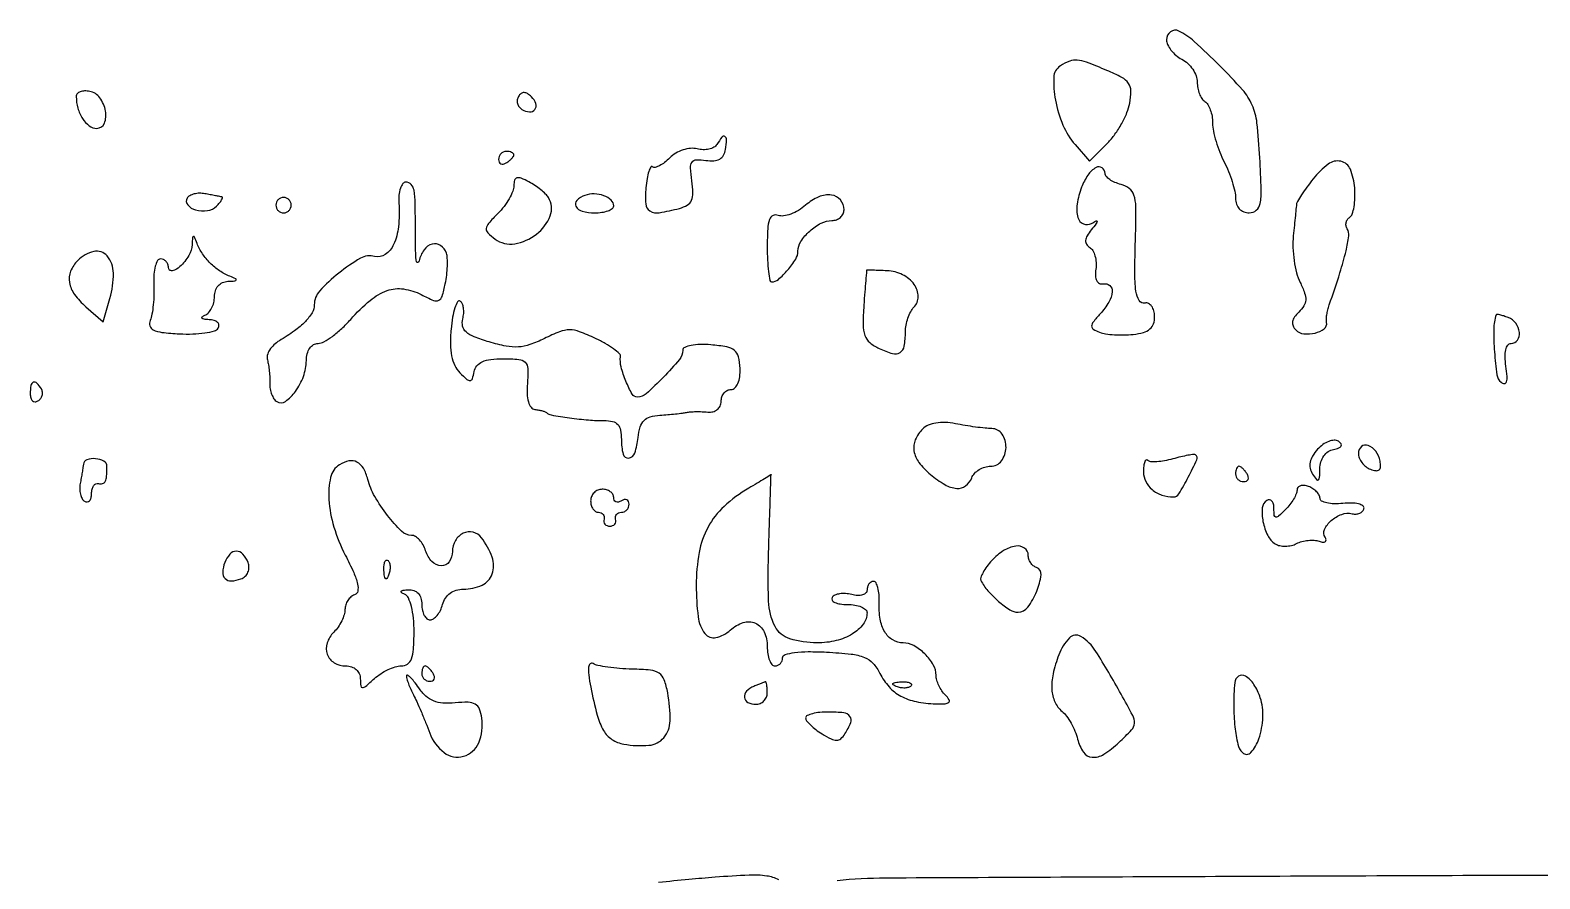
# Model space of a CAD drawing. Extents: x 0 to 5034, y 0 to 2560.
# Drawn here: x 0 to 196.6, y 1497.3 to 1607.8 of the extents above; entities that cross this region are included whole.
import ezdxf

# ---------------------------------------------------------------- set-up
doc = ezdxf.new("R2010")
doc.units = 0

msp = doc.modelspace()

# ---------------------------------------------------------------- linework, layer by layer
for points in [[(148, 1606.535184, 0.112104), (148.145075, 1605.896259, 0.055403), (148.5875, 1605.186237, 0.050946), (149.235006, 1604.518128, 0.052011), (150, 1604, -0.066545), (150.764896, 1603.448964, -0.055538), (151.4125, 1602.684224, -0.057649), (151.852353, 1601.832118, -0.090584), (152, 1601.023833, 0.047702), (152.074092, 1600.248982, 0.04668), (152.29375, 1599.496315, 0.05056), (152.616504, 1598.87375, 0.109917), (153, 1598.5, -0.121164), (153.384454, 1598.108305, -0.047777), (153.70806, 1597.419912, -0.043658), (153.929843, 1596.574965, -0.041679), (154.006161, 1595.690983, 0.049643), (154.112824, 1594.649063, 0.021809), (154.449327, 1593.302211, 0.021328), (154.933762, 1591.892938, 0.026752), (155.506161, 1590.635693, -0.023547), (156.078008, 1589.400704, -0.020468), (156.561185, 1588.058854, -0.020972), (156.897826, 1586.807312, -0.055262), (157, 1585.885693, 0.080862), (157.125137, 1585.11698, 0.109075), (157.486344, 1584.514445, 0.11285), (158.056736, 1584.133592, 0.091245), (158.782689, 1584, 0.178675), (159.699359, 1584.338374, 0.170049), (160.199614, 1585.198698, 0.055438), (160.343499, 1587.015104, 0.006183), (160.160232, 1591.170076, 0.012898), (159.784941, 1595.723114, 0.075978), (159.171586, 1598.031553, 0.079076), (157.905318, 1600.010638, 0.014597), (154.925162, 1603.170076, 0.012698), (151.621443, 1606.310128, 0.070689), (149.598745, 1607.674617, 0.280062), (148.521346, 1607.573251, 0.237008)], [(134.177289, 1603.130732, 0.245456), (133.318704, 1601.646141, 0.057128), (133.530301, 1598.678967, 0.054077), (134.51262, 1595.427209, 0.078417), (136.097649, 1592.88741), (137.984537, 1590.71181), (140.345218, 1593.105905, 0.03979), (141.286997, 1594.226678, 0.028196), (142.164101, 1595.616658, 0.028612), (142.85485, 1597.049061, 0.052356), (143.222159, 1598.291228, 0.046965), (143.362728, 1599.865941, 0.152646), (143.048893, 1600.8532, 0.11843), (142.169688, 1601.631032, 0.023193), (140.247085, 1602.541228, 0.007825), (137.601274, 1603.598395, 0.067016), (136.362546, 1603.889283, 0.119585), (135.392609, 1603.751388, 0.046485)], [(6, 1599.155112, 0.067897), (6.208456, 1597.6271, 0.075413), (6.817615, 1596.269281, 0.088776), (7.693087, 1595.328289, 0.162499), (8.67654, 1595, 0.304696), (9.66166, 1595.661761, 0.145498), (9.819142, 1597.250659, 0.110901), (9.064157, 1598.982632, 0.189855), (7.75, 1599.813108, 0.053496), (7.0802, 1599.867782, 0.083745), (6.514062, 1599.757407, 0.115511), (6.138373, 1599.506054, 0.190026)], [(63.596556, 1599.156231, 0.105525), (63.439393, 1598.716563, 0.099247), (63.470283, 1598.240657, 0.096292), (63.684746, 1597.801911, 0.09291), (64.050219, 1597.468963, 0.116221), (65.032006, 1597.141241, 0.258096), (65.731074, 1597.448742, 0.251496), (65.853466, 1598.214666, 0.113251), (65.296201, 1599.103799, 0.053431), (64.785686, 1599.515485, 0.136091), (64.335356, 1599.655459, 0.169261), (63.940704, 1599.531428, 0.094625)], [(89.446158, 1592.912882, -0.129006), (89.047961, 1592.533939, -0.069937), (88.412131, 1592.291421, -0.0622), (87.647944, 1592.214361, -0.058075), (86.86955, 1592.323862, 0.088037), (86.018265, 1592.392245, 0.055002), (85.03642, 1592.187732, 0.053093), (84.080533, 1591.759323, 0.064583), (83.303838, 1591.160981, -0.030515), (82.62597, 1590.561163, -0.045985), (81.962913, 1590.134788, -0.056846), (81.404689, 1589.920842, -0.247701), (81.071429, 1590, 0.46872), (80.829877, 1589.961565, 0.056334), (80.575808, 1589.398438, 0.035969), (80.347354, 1588.462354, 0.017838), (80.186642, 1587.25, 0.042769), (80.164428, 1585.161312, 0.241779), (80.727996, 1584.240671, 0.180831), (81.942567, 1584.008037, 0.02346), (84.566724, 1584.582358, 0.069469), (85.576706, 1585.010668, 0.152182), (86.130384, 1585.630672, 0.11358), (86.325157, 1586.588029, 0.030071), (86.190869, 1588.152883, -0.019379), (86.006152, 1589.873021, -0.168303), (86.20496, 1590.60485, -0.241982), (86.770135, 1590.911571, -0.042131), (88.020283, 1590.83418, 0.050858), (89.053313, 1590.788271, 0.113417), (89.80438, 1591.006755, 0.137296), (90.296358, 1591.495245, 0.091648), (90.557653, 1592.25, 0.021472), (90.695058, 1593.522535, 0.281517), (90.483461, 1593.924834, 0.377391), (90.103021, 1593.854043, 0.027887)], [(61, 1590.940983, 0.108972), (61.078288, 1590.586039, 0.182303), (61.29375, 1590.3746, 0.161196), (61.6179, 1590.343488, 0.082592), (62, 1590.5, 0.029505), (62.382774, 1590.768994, 0.035638), (62.70625, 1591.066025, 0.038439), (62.934461, 1591.34829, 0.151918), (63, 1591.559017, 0.210953), (62.92554, 1591.727648, 0.081139), (62.70625, 1591.870461, 0.061769), (62.382849, 1591.967655, 0.042167), (62, 1592, 0.105053), (61.618444, 1591.918938, 0.099167), (61.29375, 1591.688914, 0.09642), (61.076123, 1591.345238, 0.093332)], [(167.113121, 1588.41668, 0.008938), (166.299121, 1587.342891, 0.011957), (165.601977, 1586.338714, 0.009223), (165.059867, 1585.482604, 0.111114), (164.936164, 1585.115141, 0.000196), (164.894781, 1584.714848, 0.000015), (164.785418, 1583.652573, 0.000021), (164.65505, 1582.385365, 0.000016), (164.51263, 1581, 0.035991), (164.466106, 1579.473137, 0.026073), (164.625235, 1577.778458, 0.026515), (164.947876, 1576.176764, 0.050812), (165.401075, 1574.947943, -0.0258), (165.99359, 1573.559226, -0.098545), (166.138409, 1572.633835, -0.132118), (165.900029, 1571.873823, -0.063281), (165.241588, 1571.080963, 0.050309), (164.677309, 1570.436169, 0.113436), (164.430391, 1569.839658, 0.141185), (164.494312, 1569.281183, 0.098043), (164.849762, 1568.750238, 0.170606), (165.894251, 1568.248987, 0.08717), (167.363721, 1568.343782, 0.102562), (168.547114, 1568.904853, 0.292003), (168.850517, 1569.722174, -0.068872), (168.820356, 1570.12231, -0.022494), (168.883872, 1570.712139, -0.021933), (169.014296, 1571.368637, -0.023071), (169.200029, 1572, 0.005904), (170.595745, 1576.205616, 0.019124), (171.381301, 1579.039836, 0.024448), (171.74389, 1580.996274, 0.173701), (171.546308, 1581.925072, -0.095136), (171.393984, 1582.32505, -0.096942), (171.402108, 1582.750214, -0.098808), (171.568853, 1583.134529, -0.103083), (171.868383, 1583.418656, 0.17714), (172.200751, 1583.84114, 0.037101), (172.429854, 1584.770218, 0.034641), (172.546053, 1585.947935, 0.026771), (172.514528, 1587.237755, 0.075603), (171.946248, 1589.677068, 0.248987), (170.726125, 1590.710917, 0.220911), (169.056847, 1590.337731, 0.062455)], [(136.934435, 1587.327551, 0.05263), (136.358553, 1585.14659, 0.106545), (136.463281, 1583.382461, 0.226341), (137.181426, 1582.558299, 0.242045), (138.242937, 1582.628576, -0.019453), (138.834059, 1582.953169, -0.57355), (138.950706, 1582.877041, -0.152713), (138.850106, 1582.603148, -0.006448), (138.201442, 1581.780986, 0.036883), (137.662151, 1581.004669, 0.111712), (137.466506, 1580.395815, 0.166006), (137.58653, 1579.906632, 0.112372), (137.999292, 1579.500438, -0.127489), (138.39785, 1579.084124, -0.059021), (138.686137, 1578.386956, -0.052927), (138.830428, 1577.538438, -0.049948), (138.79785, 1576.66141, 0.045534), (138.75778, 1575.789718, 0.104652), (138.92176, 1575.157064, 0.16428), (139.26741, 1574.813078, 0.16516), (139.75, 1574.75, -0.226105), (140.617789, 1574.530877, -0.249332), (140.944787, 1573.735429, -0.110759), (140.49564, 1572.376863, -0.048952), (139.363881, 1570.84959, 0.015352), (138.45017, 1569.775438, 0.16113), (138.252349, 1569.241225, 0.271558), (138.466408, 1568.844874, 0.044747), (139.279408, 1568.446276, 0.055301), (140.070379, 1568.239314, 0.020942), (141.207885, 1568.121102, 0.020439), (142.466497, 1568.094919, 0.023489), (143.665527, 1568.175426, 0.038558), (145.006203, 1568.434781, 0.10707), (145.852236, 1568.876843, 0.139343), (146.311063, 1569.548846, 0.086437), (146.454545, 1570.5, 0.059618), (146.347947, 1571.246606, 0.090076), (146.068608, 1571.839062, 0.119215), (145.666503, 1572.186952, 0.171803), (145.204545, 1572.25, -0.316561), (144.443689, 1572.579353, -0.106145), (144.020042, 1573.786119, -0.034615), (143.874126, 1576.347049, -0.004495), (143.990664, 1581.823767, 0.011698), (144.011248, 1584.819875, 0.074878), (143.761151, 1586.312599, 0.151719), (143.159872, 1587.160884, 0.099642), (142.075918, 1587.690398, -0.037458), (141.281316, 1587.963154, -0.049148), (140.609801, 1588.333286, -0.058293), (140.145497, 1588.739222, -0.186083), (140, 1589.116631, 0.246412), (139.608311, 1589.863157, 0.290989), (138.824495, 1589.893004, 0.11033), (137.764087, 1588.908989, 0.059985)], [(48.020387, 1585.25, -0.040345), (47.963739, 1582.188287, -0.082231), (47.339742, 1579.872833, -0.134571), (46.255493, 1578.572072, -0.219469), (44.866611, 1578.324631, 0.196544), (43.018414, 1578.078559, 0.038655), (40.193503, 1576.155138, 0.038881), (37.692651, 1573.812373, 0.187218), (37, 1572.027362, -0.135569), (36.715338, 1570.99678, -0.057817), (35.83701, 1569.852117, -0.04399), (34.418788, 1568.626016, -0.022806), (32.457768, 1567.343058, 0.056134), (31.738197, 1566.800689, 0.063346), (31.190071, 1566.131444, 0.072772), (30.887078, 1565.442663, 0.139063), (30.891408, 1564.843058, -0.030253), (31.03616, 1564.205007, -0.015228), (31.144994, 1563.386245, -0.015064), (31.206362, 1562.530261, -0.021594), (31.20504, 1561.76969, 0.054045), (31.24974, 1561.061851, 0.051036), (31.444714, 1560.365584, 0.05494), (31.751625, 1559.78289, 0.106061), (32.130167, 1559.419552, 0.298879), (33.245358, 1559.449984, 0.084858), (34.543624, 1560.727772, 0.068428), (35.59051, 1562.702859, 0.084354), (35.968197, 1564.75, -0.058662), (36.086599, 1565.646412, -0.086934), (36.410406, 1566.367734, -0.10724), (36.898203, 1566.832992, -0.137887), (37.492286, 1567, 0.129121), (38.244492, 1567.197545, 0.029714), (39.356291, 1567.914968, 0.028786), (40.576985, 1568.922484, 0.024644), (41.742286, 1570.114784, -0.035418), (44.277766, 1572.599673, -0.091855), (46.487546, 1573.868783, -0.11948), (48.635472, 1574.084926, -0.086039), (50.939736, 1573.34885, 0.019317), (52.520061, 1572.600573, 0.209753), (53.209075, 1572.607409, 0.218554), (53.654271, 1573.118065, 0.021053), (54.063212, 1574.75659, 0.021088), (54.247878, 1575.898616, 0.020589), (54.337547, 1577.061311, 0.020998), (54.331196, 1578.086733, 0.069138), (54.206223, 1578.75, 0.161966), (53.455041, 1579.74755, 0.223413), (52.364905, 1579.928638, 0.169736), (51.292642, 1579.177198, 0.103942), (50.661912, 1577.75, -0.245919), (50.488085, 1577.539925, -0.48152), (50.323868, 1577.629688, -0.034795), (50.212321, 1578.703734, -0.008306), (50.181221, 1580.5, 0.002834), (50.151179, 1585.218166, 0.038511), (49.998322, 1586.930759, 0.147755), (49.618071, 1587.699426, 0.207405), (48.924634, 1588, 0.239601), (48.525723, 1587.797198, 0.07827), (48.215423, 1587.192188, 0.057837), (48.033261, 1586.303309, 0.037201)], [(63, 1587.535184, -0.096363), (62.857334, 1586.801807, -0.034488), (62.388786, 1585.839746, -0.032679), (61.715534, 1584.828761, -0.033154), (60.919272, 1583.919272, 0.014982), (59.697959, 1582.622491, 0.15582), (59.40552, 1581.961113, 0.229499), (59.612435, 1581.383566, 0.036071), (60.560013, 1580.579776, 0.201245), (63.103336, 1579.973031, 0.125187), (65.955439, 1581.219693, 0.135208), (67.726487, 1583.594147, 0.235633), (67.508854, 1585.985674, 0.063862), (67.13854, 1586.442556, 0.022295), (66.499669, 1587.000111, 0.02172), (65.734143, 1587.557705, 0.023677), (64.944306, 1588.029806, 0.02445), (63.941931, 1588.504779, 0.16208), (63.397172, 1588.544209, 0.269876), (63.095887, 1588.248354, 0.066925)], [(20.440589, 1585.903871, 0.328188), (20.511659, 1585.024572, 0.148928), (21.545432, 1584.376106, 0.101789), (23.092859, 1584.280546, 0.162455), (24.267217, 1584.867217, 0.022012), (24.670419, 1585.307574, 0.045875), (24.935058, 1585.68972, 0.083279), (25.032519, 1585.958537, 0.418094), (24.95, 1586.076511, -0.003641), (24.680024, 1586.124439, -0.000502), (24.119291, 1586.228784, -0.000576), (23.455463, 1586.353795, -0.000488), (22.753971, 1586.487445, 0.052717), (22.044022, 1586.547153, 0.056478), (21.354178, 1586.453969, 0.063412), (20.785534, 1586.23095, 0.129925)], [(32, 1585, 0.099038), (32.076342, 1584.618362, 0.097945), (32.29375, 1584.29375, 0.097945), (32.618362, 1584.076342, 0.099038), (33, 1584, 0.099038), (33.381638, 1584.076342, 0.097945), (33.70625, 1584.29375, 0.097945), (33.923658, 1584.618362, 0.099038), (34, 1585, 0.099038), (33.923658, 1585.381638, 0.097945), (33.70625, 1585.70625, 0.097945), (33.381638, 1585.923658, 0.099038), (33, 1586, 0.099038), (32.618362, 1585.923658, 0.097945), (32.29375, 1585.70625, 0.097945), (32.076342, 1585.381638, 0.099038)], [(72.25, 1586.269359, 0.108795), (71.198921, 1585.621517, 0.338387), (71.082945, 1584.849521, 0.205422), (71.909153, 1584.205486, 0.064317), (73.5, 1584, 0.033947), (74.457587, 1584.065089, 0.051882), (75.265625, 1584.262322, 0.06743), (75.821956, 1584.550354, 0.244294), (76, 1584.893011, 0.210241), (75.665985, 1585.652264, 0.097847), (74.728054, 1586.223237, 0.082195), (73.473051, 1586.461659, 0.090078)], [(101, 1585, -0.043147), (100.067855, 1584.322913, -0.046588), (99.056269, 1583.835684, -0.051683), (98.116944, 1583.593355, -0.129621), (97.419011, 1583.669452, 0.206964), (96.750125, 1583.641505, 0.198763), (96.297454, 1583.134113, 0.071327), (96.059237, 1581.9193, 0.012807), (96, 1579.606989, 0.011644), (96.04114, 1577.840688, 0.01921), (96.167857, 1576.353303, 0.013872), (96.345191, 1575.188998, 0.362737), (96.571429, 1575, 0.181927), (97.452635, 1575.331606, 0.035599), (98.664937, 1576.557574, 0.036865), (99.701634, 1577.964804, 0.141236), (100, 1579, -0.145381), (100.37872, 1580.274976, -0.064771), (101.527621, 1581.620213, -0.063796), (103.016625, 1582.654656, -0.120517), (104.428571, 1583, 0.087397), (105.028589, 1583.105686, 0.094425), (105.538393, 1583.409197, 0.100134), (105.879407, 1583.861609, 0.112042), (106, 1584.393011, 0.176357), (105.533386, 1585.674792, 0.19018), (104.367551, 1586.30667, 0.132045), (102.708887, 1586.069942, 0.077684)], [(21.078947, 1579.872445, -0.122348), (20.649423, 1578.443285, -0.066044), (19.505095, 1576.990968, -0.14539), (18.501584, 1576.464949, -0.472261), (18, 1576.877555, 0.090721), (17.921604, 1577.306072, 0.095596), (17.697048, 1577.670282, 0.099636), (17.362146, 1577.913983, 0.108029), (16.968674, 1578, 0.271708), (16.583474, 1577.77399, 0.062095), (16.287728, 1577.045312, 0.047793), (16.111792, 1575.99527, 0.030043), (16.098803, 1574.75, -0.019251), (16.113891, 1573.395689, -0.018028), (16.026165, 1572.014063, -0.018341), (15.859108, 1570.794545, -0.057037), (15.624801, 1570, 0.173196), (15.582336, 1569.2652, 0.216719), (16.023915, 1568.753632, 0.080379), (17.16319, 1568.436555, 0.013432), (19.432617, 1568.245084, 0.021736), (21.179589, 1568.2209, 0.029359), (22.753118, 1568.360243, 0.029509), (23.99372, 1568.619518, 0.190297), (24.496962, 1568.995084, 0.170079), (24.58222, 1569.382455, 0.179617), (24.404195, 1569.727997, 0.117371), (23.957047, 1569.975737, 0.057227), (23.309017, 1570.078947, -0.022138), (22.640403, 1570.137859, -0.170249), (22.364004, 1570.278058, -0.453622), (22.379663, 1570.456346, -0.062064), (22.75, 1570.662281, 0.113869), (23.228318, 1570.996792, 0.064373), (23.632812, 1571.581524, 0.059088), (23.90689, 1572.312853, 0.060204), (24, 1573.083333, -0.080903), (24.125741, 1573.855351, -0.099579), (24.488558, 1574.486953, -0.104501), (25.051135, 1574.908121, -0.097634), (25.75, 1575.078947, 0.008482), (26.668791, 1575.136028, 0.283938), (26.838986, 1575.260728, 0.404065), (26.773729, 1575.422768, 0.011473), (26.017857, 1575.739662, -0.054125), (24.667531, 1576.446409, -0.048806), (23.448307, 1577.448307, -0.048806), (22.446409, 1578.667531, -0.054125), (21.739662, 1580.017857, 0.007968), (21.404519, 1580.833241, 0.359801), (21.253145, 1580.910921, 0.330294), (21.13625, 1580.776599, 0.007412)], [(6.2, 1577.8, 0.099318), (5.269103, 1576.401867, 0.141452), (5.108638, 1574.927175, 0.116332), (5.769672, 1573.382139, 0.054903), (7.25, 1571.779018), (9.5, 1569.823446), (10.378548, 1572.855541, 0.071787), (10.836827, 1576.138455, 0.176039), (10.006106, 1578.392269, 0.282033), (8.285997, 1578.961093, 0.139643)], [(108.955516, 1576.533022, 0.215751), (108.935637, 1576.497252, 0.000108), (108.827123, 1575.177463, 0.001425), (108.71068, 1573.70602, 0.000864), (108.580902, 1571.964723, 0.016748), (108.480994, 1569.415436, 0.086742), (108.714992, 1568.030458, 0.134459), (109.353043, 1567.11314, 0.063788), (110.576075, 1566.332079, 0.040194), (112.314968, 1565.676382, 0.212546), (113.299731, 1565.813764, 0.215337), (113.848615, 1566.635086, 0.041256), (114, 1568.466667, -0.0452), (114.081326, 1569.364442, -0.036994), (114.32419, 1570.297523, -0.038378), (114.680327, 1571.127564, -0.075989), (115.103625, 1571.703625, 0.202947), (115.667199, 1573.094634, 0.155752), (115.138958, 1574.664779, 0.120042), (113.625636, 1575.935044, 0.104279), (111.615947, 1576.451529, 0.001249), (110.609814, 1576.493055, 0.002032), (109.755367, 1576.522705, 0.000264), (108.995474, 1576.54558, 0.168604)], [(54.814832, 1568.85553, 0.025834), (54.730744, 1566.92022, 0.047788), (54.893551, 1565.356438, 0.059942), (55.301608, 1564.120875, 0.086885), (55.960328, 1563.182508, 0.013932), (56.886149, 1562.306879, 0.203778), (57.302501, 1562.165369, 0.30743), (57.589448, 1562.393142, 0.028271), (57.823324, 1563.321407, -0.127496), (58.183264, 1564.078274, -0.113677), (58.879464, 1564.604108, -0.076233), (59.981968, 1564.907251, -0.029047), (61.57713, 1565, -0.0203), (63.656951, 1564.915523, -0.179863), (64.474687, 1564.533431, -0.192605), (64.814132, 1563.724296, -0.023802), (64.753806, 1561.774454, 0.03027), (64.729476, 1560.423191, 0.061201), (64.903787, 1559.374869, 0.090458), (65.25184, 1558.685318, 0.203733), (65.75, 1558.399454, -0.016129), (66.24691, 1558.323716, -0.019599), (66.70625, 1558.219694, -0.018518), (67.080677, 1558.104311, -0.114157), (67.25, 1557.997377, 0.15711), (67.870278, 1557.675284, 0.007219), (70.254618, 1557.30801, 0.013046), (72.73207, 1557.0286, 0.024322), (74.75, 1556.952726, -0.057283), (75.852513, 1556.838332, -0.154441), (76.526486, 1556.448593, -0.141074), (76.889677, 1555.715074, -0.044892), (77, 1554.488798, 0.057372), (77.22071, 1552.571636, 0.382298), (77.943807, 1552.064901, 0.292713), (78.743906, 1552.723334, 0.049578), (79.183578, 1554.75, -0.043948), (79.463483, 1556.114005, -0.120652), (79.957203, 1556.955911, -0.13036), (80.757488, 1557.436727, -0.055367), (82, 1557.65146, 0.005433), (83.030469, 1557.725136, 0.005428), (84.059375, 1557.821202, 0.005322), (84.955744, 1557.924375, 0.021325), (85.5, 1558.016615, -0.036061), (86.003853, 1558.086816, -0.013344), (86.720312, 1558.115245, -0.013144), (87.50667, 1558.104777, -0.015445), (88.25, 1558.052296, 0.084536), (88.933665, 1558.098376, 0.108793), (89.49854, 1558.373128, 0.116979), (89.868096, 1558.84107, 0.109322), (90, 1559.437142, -0.080661), (90.096932, 1560.034089, -0.091614), (90.376888, 1560.54091, -0.10073), (90.793676, 1560.879769, -0.121048), (91.283022, 1561, 0.192283), (91.788524, 1561.201862, 0.102676), (92.177947, 1561.763451, 0.071566), (92.409955, 1562.639888, 0.039435), (92.451118, 1563.75, 0.046873), (92.244501, 1565.266134, 0.166896), (91.731419, 1566.084758, 0.127001), (90.728525, 1566.541723, 0.022624), (88.668096, 1566.810365, 0.025993), (87.261722, 1566.856001, 0.042582), (86.0771, 1566.731576, 0.05378), (85.244527, 1566.476567, 0.30008), (85, 1566.10582, -0.176491), (84.559435, 1564.896573, -0.017983), (82.480123, 1562.595105, -0.017688), (80.240852, 1560.446529, -0.184388), (79.071177, 1560, -0.272276), (78.405148, 1560.391729, -0.028932), (77.591379, 1562.078002, -0.034007), (76.969318, 1563.931624, -0.100939), (76.896502, 1565.26396, 0.251409), (76.757421, 1565.649745, 0.025993), (75.980388, 1566.278362, 0.027412), (74.910017, 1566.969607, 0.018411), (73.619409, 1567.644449, 0.021123), (71.557237, 1568.522965, 0.090757), (70.249409, 1568.760237, 0.092874), (68.957491, 1568.516109, 0.022694), (66.968493, 1567.634169, -0.030796), (65.093594, 1566.838894, -0.069326), (63.583685, 1566.530991, -0.064622), (61.982102, 1566.637382, -0.02393), (59.783966, 1567.182871, -0.020473), (57.836636, 1567.854316, -0.085793), (56.780815, 1568.493172, -0.155427), (56.328308, 1569.23606, -0.124256), (56.336348, 1570.178196, 0.044915), (56.459147, 1570.911102, 0.054055), (56.436972, 1571.60897, 0.063099), (56.283611, 1572.172295, 0.157634), (56.010624, 1572.493434, 0.424207), (55.675272, 1572.408225, 0.050542), (55.328694, 1571.629163, 0.036401), (55.023179, 1570.406218, 0.019242)], [(190.927666, 1570.718615, 0.077724), (190.621222, 1568.871395, 0.020667), (190.717233, 1565.878219, 0.015575), (191.027581, 1562.920357, 0.187893), (191.573249, 1561.938258, 0.172532), (192.001208, 1561.781798, 0.332344), (192.280118, 1561.986405, 0.093686), (192.35831, 1562.698729, 0.01706), (192.209749, 1564.024246, -0.030189), (192.106105, 1565.235371, -0.062237), (192.200215, 1566.179949, -0.098089), (192.469294, 1566.783838, -0.243677), (192.886501, 1567, 0.244169), (193.709238, 1567.427245, 0.183865), (193.964768, 1568.431347, 0.133259), (193.494199, 1569.611451, 0.140922), (192.5, 1570.361626, 0.013454), (191.919691, 1570.566578, 0.022338), (191.419377, 1570.703929, 0.018387), (191.024933, 1570.778353, 0.365307)], [(0, 1560.440983, 0.067432), (0.074611, 1559.890269, 0.140899), (0.298542, 1559.524436, 0.190788), (0.63036, 1559.397824, 0.136093), (1.016312, 1559.510081, 0.090427), (1.360589, 1559.820631, 0.095498), (1.565079, 1560.22714, 0.099685), (1.598899, 1560.665803, 0.108373), (1.457295, 1561.069098, 0.050477), (0.86686, 1561.838655, 0.315493), (0.407182, 1561.933879, 0.25701), (0.085158, 1561.519563, 0.039415)], [(116.25, 1555.867744, 0.092009), (115.286246, 1554.443342, 0.14566), (115.108095, 1552.991106, 0.122435), (115.759437, 1551.496105, 0.055303), (117.25, 1549.943562, 0.040297), (119.146983, 1548.604355, 0.113493), (120.684634, 1548.114935, 0.182846), (121.84122, 1548.44697, 0.14172), (122.638374, 1549.5, -0.098143), (122.999607, 1550.073537, -0.066864), (123.600966, 1550.559375, -0.064008), (124.340293, 1550.887915, -0.07271), (125.106989, 1551, 0.237584), (126.495796, 1551.699394, 0.153342), (127.097426, 1553.436306, 0.156861), (126.592764, 1555.177832, 0.244505), (125.25, 1555.907822, -0.020857), (124.373428, 1555.960532, -0.007518), (123.132812, 1556.106102, -0.007442), (121.776875, 1556.306491, -0.008769), (120.5, 1556.537715, 0.037868), (119.179218, 1556.698291, 0.050452), (117.973027, 1556.631236, 0.05845), (116.968025, 1556.349715, 0.100981)], [(167.684237, 1553.203579, 0.046716), (167.034168, 1552.334466, 0.087811), (166.715098, 1551.520684, 0.103748), (166.721537, 1550.741615, 0.087435), (167.035277, 1549.977161, 0.023387), (167.531462, 1549.268197, 0.407664), (167.785143, 1549.232655, 0.224057), (167.949842, 1549.537771, 0.011776), (167.984687, 1550.676676, -0.070347), (168.116733, 1551.565417, -0.080793), (168.488954, 1552.337562, -0.087705), (169.055335, 1552.903949, -0.104076), (169.75, 1553.200137, 0.034934), (170.445472, 1553.389226, 0.174852), (170.754134, 1553.639603, 0.310151), (170.737189, 1553.929369, 0.087455), (170.383647, 1554.24988, 0.157671), (169.838917, 1554.388507, 0.076701), (169.130199, 1554.232499, 0.064219), (168.372587, 1553.820545, 0.052282)], [(173, 1552.690322, 0.095395), (173.117352, 1552.080833, 0.066848), (173.461966, 1551.470381, 0.064529), (173.971449, 1550.951543, 0.074942), (174.572649, 1550.610496, 0.055332), (175.273006, 1550.42729, 0.215418), (175.693279, 1550.547707, 0.213542), (175.883, 1550.943861, 0.054411), (175.822649, 1551.670641, 0.109858), (175.262771, 1552.957387, 0.149829), (174.257381, 1553.712384, 0.269989), (173.398116, 1553.555365, 0.21907)], [(6.923489, 1551.25, -0.012202), (6.872684, 1550.849139, -0.003176), (6.771216, 1550.207416, -0.003226), (6.646195, 1549.477451, -0.003291), (6.512555, 1548.753971, 0.05232), (6.452308, 1548.044344, 0.056266), (6.543956, 1547.35546, 0.063249), (6.764654, 1546.788145, 0.130709), (7.089067, 1546.444954, 0.158234), (7.434354, 1546.360563, 0.191241), (7.732413, 1546.505305, 0.126796), (7.933932, 1546.88443, 0.059147), (8, 1547.440983, -0.05711), (8.066267, 1548.019265, -0.093804), (8.264375, 1548.468601, -0.131107), (8.557968, 1548.719809, -0.181447), (8.9, 1548.75, 0.129169), (9.437513, 1548.742458, 0.221833), (9.77928, 1549.018538, 0.097436), (9.956393, 1549.68309, 0.016552), (10, 1551, 0.278083), (9.600401, 1551.662927, 0.101545), (8.505276, 1551.981964, 0.104113), (7.39048, 1551.840304, 0.291689)], [(40.281941, 1551.194468, 0.198774), (39.130365, 1549.556831, 0.071275), (38.903314, 1546.65637, 0.057947), (39.552377, 1543.088552, 0.04486), (41.038424, 1539.425292, -0.012825), (42.134417, 1537.152864, -0.04878), (42.638736, 1535.662336, -0.102256), (42.662011, 1534.730493, -0.274126), (42.243971, 1534.24799, 0.09759), (41.768488, 1533.978069, 0.070339), (41.365416, 1533.518011, 0.067816), (41.093167, 1532.945079, 0.077197), (41, 1532.345238, -0.076754), (40.89576, 1531.670183, -0.038287), (40.571856, 1530.866127, -0.036859), (40.100287, 1530.067105, -0.044666), (39.54249, 1529.399633, 0.119014), (38.678312, 1527.985319, 0.164774), (38.700499, 1526.510293, 0.174973), (39.602273, 1525.41342, 0.134876), (41.106989, 1525, -0.080067), (41.85475, 1524.879485, -0.100038), (42.464044, 1524.531435, -0.107659), (42.85974, 1523.997629, -0.106247), (43, 1523.345012, 0.025779), (43.049016, 1522.394959, 0.38433), (43.276247, 1522.190025, 0.177905), (43.68138, 1522.338887, 0.007828), (44.828741, 1523.345012, -0.039834), (45.651748, 1523.978412, -0.033667), (46.611221, 1524.513847, -0.035013), (47.557683, 1524.882795, -0.075569), (48.328741, 1525, 0.151196), (49.135943, 1525.249802, 0.153389), (49.6554, 1525.910679, 0.074573), (49.928159, 1527.172567, 0.016003), (50, 1529.416667, 0.023784), (49.913991, 1531.223802, 0.038427), (49.650695, 1532.74007, 0.045744), (49.255872, 1533.855599, 0.191197), (48.75, 1534.337719, -0.051902), (48.351958, 1534.54862, -0.449116), (48.327933, 1534.724694, -0.185333), (48.583427, 1534.862835, -0.021021), (49.25, 1534.921053, -0.092633), (49.985067, 1534.817723, -0.127577), (50.541118, 1534.454862, -0.11638), (50.883883, 1533.837918, -0.06896), (51, 1533, 0.052716), (51.0809, 1532.234809, 0.072558), (51.321251, 1531.5875, 0.092449), (51.676265, 1531.152739, 0.177236), (52.09362, 1531, 0.156018), (52.550651, 1531.146168, 0.068086), (53.019623, 1531.5875, 0.057927), (53.429173, 1532.234879, 0.048178), (53.710251, 1533, -0.08173), (54.076949, 1533.823624, -0.088329), (54.680637, 1534.46111, -0.086162), (55.48088, 1534.862105, -0.073286), (56.416631, 1535, 0.107), (58.853263, 1535.527477, 0.204265), (60.18223, 1536.978755, 0.17363), (60.170552, 1539.148044, 0.077044), (58.771652, 1541.690559, 0.169429), (57.684509, 1542.400246, 0.173567), (56.404293, 1542.270453, 0.15267), (55.379717, 1541.320263, 0.13075), (55, 1539.893011, -0.154232), (54.580704, 1538.566039, -0.252482), (53.55223, 1538.051262, -0.197069), (52.331366, 1538.596042, -0.114143), (51.5, 1540, 0.050832), (51.168499, 1540.765001, 0.057705), (50.700581, 1541.4125, 0.066256), (50.1741, 1541.853638, 0.142224), (49.669961, 1542, -0.197482), (48.380103, 1542.530123, -0.031988), (46.540337, 1544.598587, -0.035534), (44.875141, 1547.075115, -0.067527), (43.972417, 1549.296014, 0.064109), (43.396537, 1550.740918, 0.148163), (42.565555, 1551.545572, 0.170619), (41.513225, 1551.690794, 0.091415)], [(148.813264, 1551.958393, -0.023142), (147.743246, 1551.711813, -0.030593), (146.750298, 1551.593043, -0.031368), (145.944305, 1551.59694, -0.181414), (145.563264, 1551.770069, 0.352352), (145.351767, 1551.79297, 0.161665), (145.165459, 1551.562844, 0.064241), (145.038965, 1551.026709, 0.025854), (145, 1550.273655, 0.116918), (145.298774, 1549.013419, 0.102761), (146.140321, 1547.951992, 0.093902), (147.409329, 1547.244866, 0.080453), (148.921272, 1547, 0.263026), (149.608872, 1547.388596, 0.015105), (150.841669, 1549.583323, 0.014203), (151.943649, 1551.846212, 0.345258), (151.787441, 1552.484217, 0.203233), (151.567081, 1552.543968, 0.009693), (150.795207, 1552.422884, 0.014586), (149.863597, 1552.230001, 0.00986)], [(93.580465, 1548.140138, 0.052926), (90.379262, 1545.773877, 0.083625), (88.286665, 1543.086707, 0.079771), (87.129033, 1539.767454, 0.04412), (86.75, 1535.480365, 0.029923), (86.994425, 1531.399824, 0.134041), (87.887929, 1529.202115, 0.29516), (89.316588, 1528.690094, 0.127096), (91.189915, 1529.671871, -0.105944), (92.875302, 1530.646872, -0.185083), (94.464794, 1530.563086, -0.184827), (95.592582, 1529.437959, -0.105653), (96, 1527.531385, 0.037645), (96.073089, 1526.561983, 0.056489), (96.29375, 1525.743594, 0.074175), (96.616987, 1525.184642, 0.228458), (97, 1525, 0.104127), (97.381568, 1525.080334, 0.099003), (97.70625, 1525.308409, 0.096668), (97.923843, 1525.649142, 0.094173), (98, 1526.049904, -0.331959), (98.317976, 1526.476065, -0.039643), (99.541872, 1526.736291, -0.031581), (101.344795, 1526.857476, -0.014078), (103.725271, 1526.799904, -0.013462), (106.924951, 1526.545772, -0.068352), (108.656735, 1526.117066, -0.112859), (109.773513, 1525.346573, -0.070407), (110.677191, 1524.029951, 0.067966), (111.8591, 1522.289893, 0.085167), (113.387752, 1521.082552, 0.075625), (115.378633, 1520.361215, 0.042016), (117.95, 1520.070285, 0.016963), (119.178536, 1520.076726, 0.175708), (119.639583, 1520.264643, 0.369244), (119.683517, 1520.604733, 0.051656), (119.2, 1521.2, -0.049362), (118.74069, 1521.760208, -0.037889), (118.3525, 1522.450357, -0.038897), (118.086639, 1523.159103, -0.070395), (118, 1523.771429, 0.131739), (117.632059, 1525.143672, 0.06774), (116.534179, 1526.560579, 0.067512), (115.091315, 1527.638204, 0.12735), (113.693873, 1528, -0.137957), (112.343396, 1528.379845, -0.122347), (111.31513, 1529.421467, -0.09326), (110.707895, 1531.087692, -0.052064), (110.579169, 1533.25, 0.029288), (110.564432, 1534.303718, 0.046617), (110.415841, 1535.192188, 0.059998), (110.169769, 1535.810552, 0.274664), (109.850914, 1536, 0.130313), (109.526415, 1535.913966, 0.100664), (109.249956, 1535.67199, 0.088548), (109.064021, 1535.310016, 0.07461), (109, 1534.883369, -0.196983), (108.841275, 1534.496111, -0.126681), (108.419485, 1534.242817, -0.086541), (107.775012, 1534.167635, -0.049856), (107.000996, 1534.289489, 0.046215), (106.194768, 1534.422423, 0.054994), (105.424696, 1534.392509, 0.064046), (104.801315, 1534.21553, 0.15438), (104.441979, 1533.90612, 0.293546), (104.447967, 1533.563512, 0.140077), (104.798181, 1533.266173, 0.072514), (105.498384, 1533.064213, 0.034022), (106.440983, 1533, -0.039968), (107.420831, 1532.92155, -0.05925), (108.248289, 1532.685268, -0.077926), (108.811167, 1532.338575, -0.219216), (109, 1531.928571, -0.163136), (108.499402, 1530.43511, -0.095364), (107.083531, 1529.158306, -0.077144), (104.977032, 1528.293251, -0.058988), (102.5, 1528, -0.074572), (98.923747, 1528.536359, -0.204078), (97.009816, 1530.149634, -0.110174), (96.177469, 1533.432067, -0.015355), (96.190375, 1540.489205, -0.000024), (96.30911, 1544.131864, -0.00004), (96.409048, 1547.185863, -0.000002), (96.499009, 1549.927937, -0.983733), (96.5, 1549.927921, -0.260614), (96.474771, 1549.882806, -0.000393), (95.642387, 1549.372194, -0.002899), (94.699841, 1548.802513, -0.001768)], [(157, 1550, 0.105053), (157.081062, 1549.618444, 0.099167), (157.311086, 1549.29375, 0.09642), (157.654762, 1549.076123, 0.093332), (158.059017, 1549, 0.108972), (158.413961, 1549.078288, 0.182303), (158.6254, 1549.29375, 0.161196), (158.656512, 1549.6179, 0.082592), (158.5, 1550, 0.029505), (158.231006, 1550.382774, 0.035638), (157.933975, 1550.70625, 0.038439), (157.65171, 1550.934461, 0.151918), (157.440983, 1551, 0.210953), (157.272352, 1550.92554, 0.081139), (157.129539, 1550.70625, 0.061769), (157.032345, 1550.382849, 0.042167)], [(73, 1546.5, 0.064853), (73.074694, 1545.926543, 0.082425), (73.29375, 1545.440625, 0.098894), (73.618646, 1545.115568, 0.148195), (74, 1545, -0.094222), (74.362409, 1544.931095, -0.125726), (74.632812, 1544.735625, -0.132333), (74.76759, 1544.442986, -0.110297), (74.75, 1544.1, 0.110297), (74.73241, 1543.757014, 0.132333), (74.867188, 1543.464375, 0.125726), (75.137591, 1543.268905, 0.094222), (75.5, 1543.2, 0.094222), (75.862409, 1543.268905, 0.125726), (76.132812, 1543.464375, 0.132333), (76.26759, 1543.757014, 0.110297), (76.25, 1544.1, -0.110297), (76.23241, 1544.442986, -0.132333), (76.367188, 1544.735625, -0.125726), (76.637591, 1544.931095, -0.094222), (77, 1545, 0.105053), (77.381556, 1545.081062, 0.099167), (77.70625, 1545.311086, 0.09642), (77.923877, 1545.654762, 0.093332), (78, 1546.059017, 0.108972), (77.921712, 1546.413961, 0.182303), (77.70625, 1546.6254, 0.161196), (77.3821, 1546.656512, 0.082592), (77, 1546.5, -0.082592), (76.6179, 1546.343488, -0.161196), (76.29375, 1546.3746, -0.182303), (76.078288, 1546.586039, -0.108972), (76, 1546.940983, 0.140337), (75.884374, 1547.344827, 0.099915), (75.559375, 1547.688914, 0.085131), (75.073318, 1547.920655, 0.06887), (74.5, 1548, 0.099038), (73.927543, 1547.885486, 0.097945), (73.440625, 1547.559375, 0.097945), (73.114514, 1547.072457, 0.099038)], [(165, 1547.897187, -0.100248), (164.898283, 1547.394963, -0.033457), (164.559375, 1546.722031, -0.031738), (164.074042, 1546.007866, -0.031274), (163.5, 1545.357143, -0.010787), (162.604416, 1544.499391, -0.210268), (162.25, 1544.378884, -0.361863), (162.043055, 1544.584079, -0.023813), (162, 1545.487588, 0.058118), (161.932027, 1546.070401, 0.124894), (161.724306, 1546.468702, 0.190942), (161.417131, 1546.622518, 0.161501), (161.061467, 1546.537989, 0.237733), (160.471637, 1545.576861, 0.069611), (160.57045, 1543.79433, 0.066111), (161.184565, 1541.98018, 0.140612), (162.172692, 1540.89327, 0.088452), (162.753681, 1540.663147, 0.053953), (163.490448, 1540.594516, 0.051932), (164.261267, 1540.686436, 0.062704), (164.946118, 1540.934648, -0.053018), (165.643088, 1541.202586, -0.039853), (166.451623, 1541.350895, -0.040753), (167.244163, 1541.366976, -0.070333), (167.889196, 1541.235141, 0.048546), (168.387323, 1541.110584, 0.189488), (168.690919, 1541.180557, 0.294475), (168.78478, 1541.404446, 0.09473), (168.650206, 1541.756961, -0.25297), (168.59086, 1542.778473, -0.104972), (169.450798, 1543.917472, -0.090606), (170.826546, 1544.731347, -0.145826), (172.175811, 1544.81766, 0.072353), (172.698743, 1544.775066, 0.087256), (173.177163, 1544.890751, 0.100444), (173.537246, 1545.143246, 0.13409), (173.725171, 1545.493497, 0.313151), (173.584795, 1545.843838, 0.08634), (173.010241, 1546.093895, 0.055396), (172.0999, 1546.210654, 0.030358), (170.975171, 1546.161344, -0.030612), (169.835081, 1546.111939, -0.049846), (168.873956, 1546.2254, -0.066995), (168.21099, 1546.468082, -0.278401), (168, 1546.817645, 0.130447), (167.89041, 1547.230553, 0.063107), (167.559375, 1547.670645, 0.056169), (167.073711, 1548.069546, 0.052297), (166.5, 1548.361626, 0.060579), (165.925868, 1548.505415, 0.106564), (165.440625, 1548.462634, 0.150287), (165.121919, 1548.245247, 0.170074)], [(25.345077, 1538.456872, 0.075422), (25.069425, 1537.199704, 0.214489), (25.375865, 1536.378824, 0.216242), (26.190548, 1536.067507, 0.076522), (27.440013, 1536.338607, 0.093639), (27.997035, 1536.682533, 0.104304), (28.365098, 1537.194765, 0.103874), (28.495878, 1537.813795, 0.092161), (28.376152, 1538.462146, 0.089658), (27.709907, 1539.560506, 0.215353), (26.860994, 1539.942142, 0.214827), (26.011808, 1539.557855, 0.089288)], [(125.254156, 1538.728346, 0.023997), (124.60581, 1537.938907, 0.033306), (124.109653, 1537.169934, 0.035114), (123.803553, 1536.513312, 0.21004), (123.821259, 1536.145012, 0.063855), (124.730604, 1534.785812, 0.036843), (126.132053, 1533.39949, 0.035563), (127.610059, 1532.309983, 0.141975), (128.679738, 1532, 0.239669), (129.94021, 1532.641012, 0.060284), (131.098671, 1534.714751, 0.066456), (131.661565, 1536.862606, 0.357295), (131.062392, 1537.812536, -0.096141), (130.656322, 1538.041514, -0.07029), (130.312078, 1538.429828, -0.068088), (130.079582, 1538.912367, -0.078418), (130, 1539.416667, 0.248938), (129.509622, 1540.340569, 0.186858), (128.367958, 1540.602377, 0.106042), (126.773983, 1540.010889, 0.067254)], [(46.683114, 1536.8125, -0.054073), (46.461564, 1536.395823, -0.470617), (46.279315, 1536.37858, -0.168741), (46.137993, 1536.670344, -0.018894), (46.078947, 1537.416667, -0.028489), (46.089945, 1538.112848, -0.077125), (46.200665, 1538.592839, -0.208169), (46.385309, 1538.77538, -0.296942), (46.604167, 1538.729167, -0.126455), (46.797407, 1538.402231, -0.060344), (46.876576, 1537.916927, -0.05415), (46.839148, 1537.359369, -0.051402)], [(133.975249, 1526.4349, 0.035278), (133.230344, 1523.963901, 0.07017), (133.062924, 1521.930704, 0.092176), (133.461784, 1520.313345, 0.113598), (134.401887, 1519.081427, -0.062589), (134.983738, 1518.460669, -0.029898), (135.573262, 1517.537405, -0.029071), (136.081737, 1516.485752, -0.036599), (136.420939, 1515.458982, 0.087975), (137.180038, 1513.76553, 0.227859), (138.307855, 1513.111025, 0.16401), (139.826693, 1513.494585, 0.044413), (141.811439, 1515.038955, 0.016965), (143.459322, 1516.682073, 0.178884), (143.822513, 1517.543751, 0.132128), (143.599324, 1518.551944, 0.00779), (142.094035, 1521.332578, 0.011878), (138.792902, 1526.896195, 0.113091), (136.852297, 1528.840333, 0.360271), (135.347242, 1528.642789, 0.096644)], [(51, 1524, 0.105053), (51.081062, 1523.618444, 0.099167), (51.311086, 1523.29375, 0.09642), (51.654762, 1523.076123, 0.093332), (52.059017, 1523, 0.108972), (52.413961, 1523.078288, 0.182303), (52.6254, 1523.29375, 0.161196), (52.656512, 1523.6179, 0.082592), (52.5, 1524, 0.029505), (52.231006, 1524.382774, 0.035638), (51.933975, 1524.70625, 0.038439), (51.65171, 1524.934461, 0.151918), (51.440983, 1525, 0.210953), (51.272352, 1524.92554, 0.081139), (51.129539, 1524.70625, 0.061769), (51.032345, 1524.382849, 0.042167)], [(73.013934, 1522.222977, 0.015464), (73.845293, 1518.606766, 0.067443), (74.681676, 1516.581137, 0.116538), (75.770868, 1515.43123, 0.100999), (77.317182, 1514.815112, 0.065441), (80.581529, 1514.66107, 0.197411), (82.525757, 1515.65688, 0.175051), (83.349887, 1517.839446, 0.050091), (83.035616, 1521.5, 0.040174), (82.572575, 1523.199198, 0.160488), (81.915874, 1524.03734, 0.122825), (80.78195, 1524.44292, 0.019491), (78.406012, 1524.585877, -0.01381), (76.773788, 1524.665489, -0.01614), (75.231672, 1524.833675, -0.015211), (73.946597, 1525.056028, -0.088184), (73.309281, 1525.308854, 0.331825), (72.936601, 1525.27627, 0.189051), (72.72159, 1524.852058, 0.058094), (72.742376, 1523.84509, 0.014588)], [(49, 1523.708937, 0.072202), (49.057084, 1523.315696, 0.016676), (49.269247, 1522.679008, 0.016883), (49.565724, 1521.955216, 0.015789), (49.916585, 1521.236431, -0.015387), (50.35083, 1520.348636, -0.005479), (50.917814, 1519.055389, -0.00543), (51.50947, 1517.621597, -0.00638), (52.037906, 1516.25, 0.141286), (53.904186, 1513.720751, 0.237681), (56.43898, 1513.23935, 0.227802), (58.416967, 1514.998752, 0.134981), (58.826764, 1518.194958, 0.057265), (58.516086, 1519.385674, 0.171909), (57.976211, 1520.013627, 0.128907), (57.050246, 1520.263711, 0.02676), (55.351999, 1520.185333, -0.040609), (53.757212, 1520.1559, -0.082908), (52.541252, 1520.438247, -0.089029), (51.538266, 1521.08281, -0.052801), (50.601999, 1522.157839, 0.014167), (49.986026, 1522.986286, 0.033478), (49.470587, 1523.556933, 0.077361), (49.135932, 1523.79325, 0.556482)], [(94.25, 1522.337719, 0.104915), (93.317707, 1521.709989, 0.222484), (93.040943, 1520.905392, 0.250307), (93.486727, 1520.249679, 0.121389), (94.5, 1520, 0.099038), (95.072457, 1520.114514, 0.097945), (95.559375, 1520.440625, 0.097945), (95.885486, 1520.927543, 0.099038), (96, 1521.5, 0.015709), (95.982098, 1522.069675, 0.027836), (95.926563, 1522.536184, 0.029314), (95.84757, 1522.869414, 0.41847), (95.75, 1522.921053, 0.01488), (95.592253, 1522.866025, 0.001374), (95.20625, 1522.717133, 0.001771), (94.746967, 1522.536647, 0.001388)], [(114.729167, 1522.395833, -0.126455), (114.402231, 1522.202593, -0.060344), (113.916927, 1522.123424, -0.05415), (113.359369, 1522.160852, -0.051402), (112.8125, 1522.316886, -0.054073), (112.395823, 1522.538436, -0.470617), (112.37858, 1522.720685, -0.168741), (112.670344, 1522.862007, -0.018894), (113.416667, 1522.921053, -0.028489), (114.112848, 1522.910055, -0.077125), (114.592839, 1522.799335, -0.208169), (114.77538, 1522.614691, -0.296942)], [(156.886711, 1522.833333, 0.021519), (156.761508, 1519.834824, 0.027022), (156.915306, 1517.058141, 0.027365), (157.28849, 1514.804182, 0.142606), (157.888284, 1513.711716, 0.42837), (159.003228, 1513.738531, 0.105662), (160.033668, 1515.510329, 0.065844), (160.559784, 1518.325973, 0.09402), (160.220341, 1520.838978, 0.061314), (159.386083, 1522.591792, 0.116767), (158.273291, 1523.674324, 0.284606), (157.385776, 1523.660642, 0.233107)], [(101, 1518.240547, 0.168924), (101.130814, 1517.864397, 0.031491), (101.626868, 1517.312697, 0.030571), (102.316942, 1516.714292, 0.023755), (103.134019, 1516.148377, 0.022664), (104.309492, 1515.486342, 0.11824), (105.027754, 1515.316483, 0.181954), (105.57995, 1515.52631, 0.070815), (106.118706, 1516.15783, 0.043963), (106.870638, 1517.612678, 0.263279), (106.767659, 1518.427529, 0.207025), (105.966811, 1518.888118, 0.02842), (104, 1519, 0.0239), (102.850307, 1518.945014, 0.038109), (101.88125, 1518.776911, 0.044587), (101.189339, 1518.534445, 0.294231)]]:
    msp.add_lwpolyline(points, format="xyb", close=True)
for points in [[(199.199265, 1497.736108, 0.000083), (154.365639, 1497.563352, 0.000258), (111.386465, 1497.368396, 0.023881), (105.127555, 1497.03758, 0.49395)], [(97.501035, 1497.138799, 0.087299), (95.950124, 1497.643369, 0.04655), (93.637303, 1497.752956, 0.007844), (89.211764, 1497.480997, 0.004053), (85.785742, 1497.188494, 0.002683), (81.855956, 1496.799588, 0.0027)]]:
    msp.add_lwpolyline(points, format="xyb")

doc.saveas('drawing.dxf')
